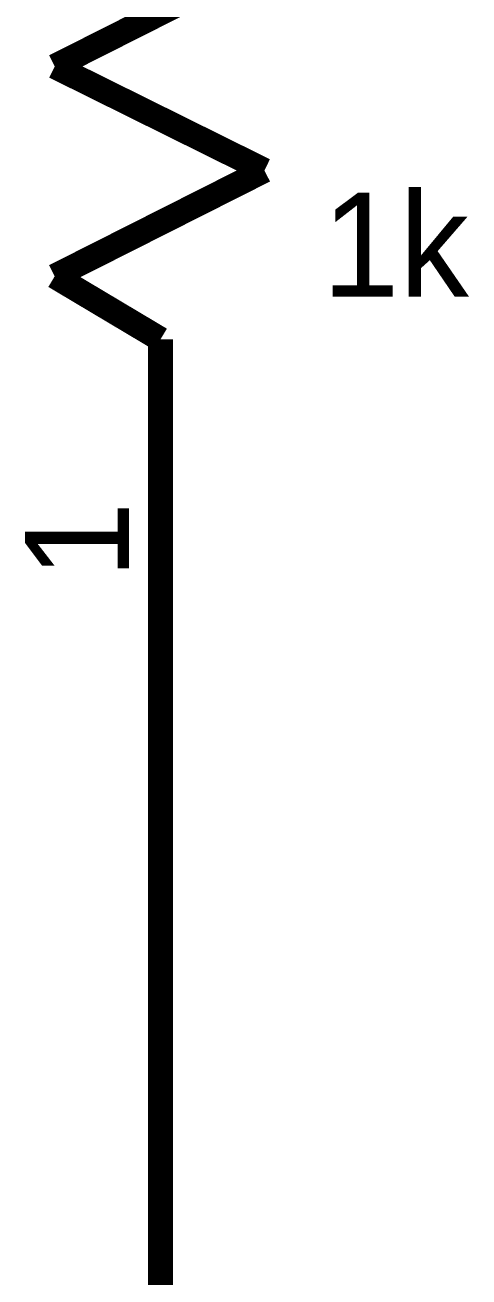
# Model space of a CAD drawing. Header units: millimetres. Extents: x 0 to 800, y 0 to 567.
# Drawn here: x 187.62 to 192.97, y 118.98 to 134.09 of the extents above; entities that cross this region are included whole.
import ezdxf

# ---------------------------------------------------------------- set-up
doc = ezdxf.new("R2010")
doc.units = ezdxf.units.MM
doc.layers.add('Sheet', color=255, linetype='Continuous')

msp = doc.modelspace()

# ---------------------------------------------------------------- linework, layer by layer
at = {"layer": 'Sheet', "const_width": 0.3}
for points in [[(187.974, 133.586), (190.505, 134.863)], [(190.505, 132.332), (187.974, 133.586)], [(187.974, 131.055), (190.505, 132.332)], [(189.251, 130.294), (187.974, 131.055)], [(189.251, 130.294), (189.251, 125.209)], [(189.251, 130.294), (189.251, 129.532)], [(189.251, 123.686), (189.251, 125.209)], [(189.251, 118.601), (189.251, 123.686)]]:
    msp.add_lwpolyline(points, dxfattribs=at)

# ---------------------------------------------------------------- texts
at = {"layer": 'Sheet'}
msp.add_text('1k', height=1.2543, dxfattribs=at).set_placement((191.2, 130.809))
msp.add_text('1', height=1.254, rotation=90, dxfattribs=at).set_placement((188.87, 127.404))

doc.saveas('drawing.dxf')
